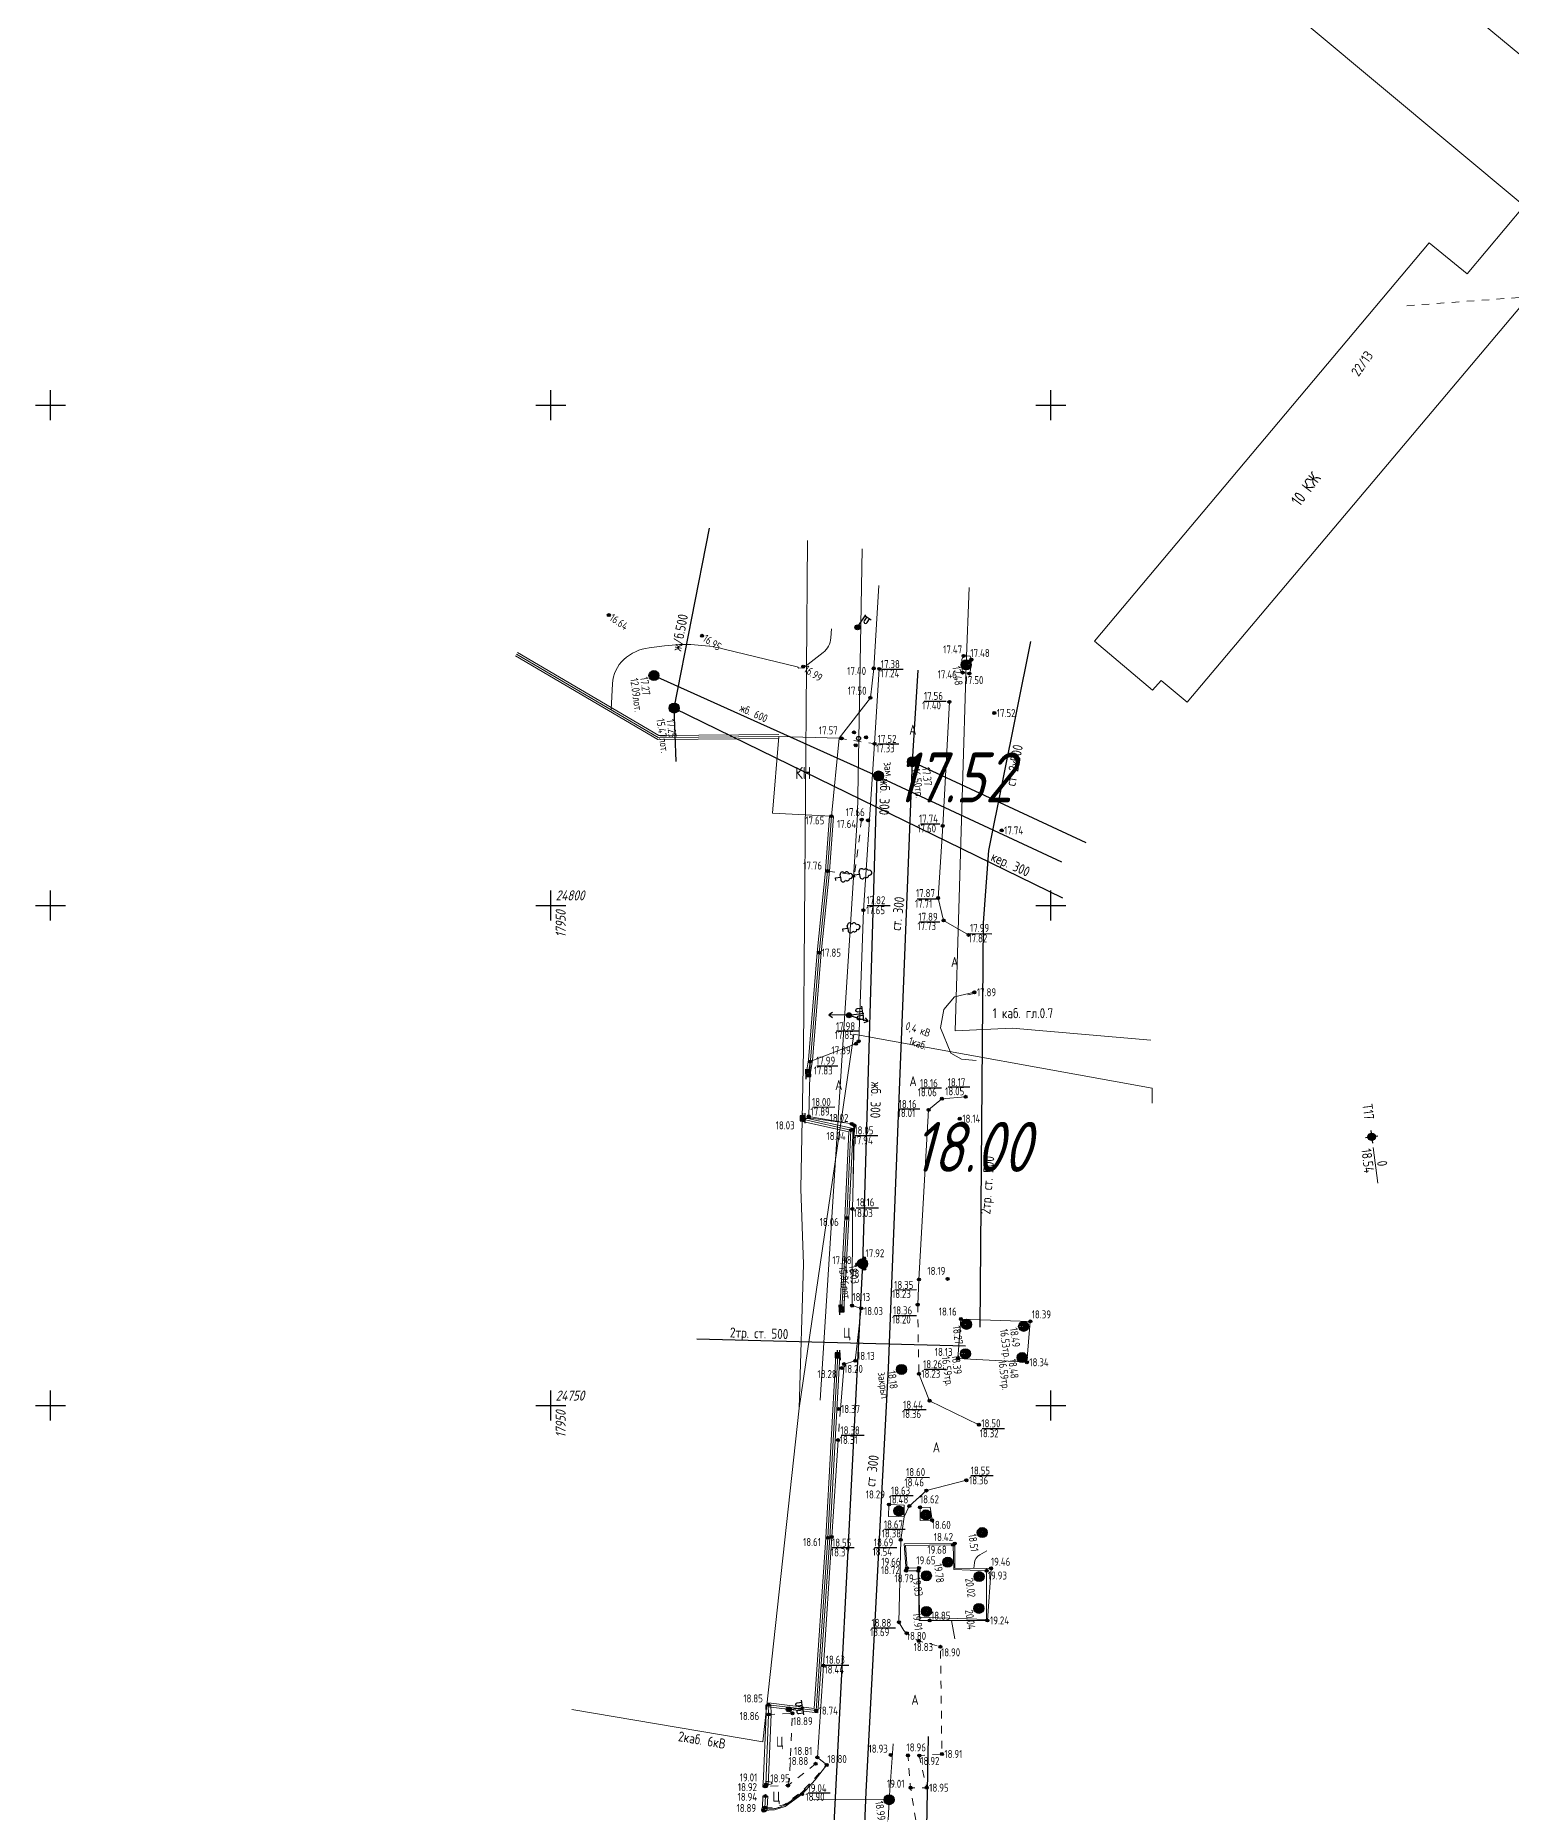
# Model space of a CAD drawing. Header units: metres. Extents: x -2 to 4153, y 0 to 2058.
# Drawn here: x 2490.5 to 2638.1, y 1715.6 to 1893.2 of the extents above; entities that cross this region are included whole.
import ezdxf
from ezdxf.enums import TextEntityAlignment as Align

# ---------------------------------------------------------------- set-up
doc = ezdxf.new("R2010")
doc.units = ezdxf.units.M
doc.linetypes.add('g5_01_5x1_5', pattern=[1.5, 0.75, -0.75])
for name, color, linetype, transparency in [('01_Геодезические пункты', 7, 'Continuous', 0.65), ('02_Сетка', 7, 'Continuous', 0.65), ('03_Здания и строения', 7, 'Continuous', 0.65), ('06_Инженерно-технические сооружения', 7, 'Continuous', 0.65), ('07_Объекты электропередачи', 7, 'Continuous', 0.65), ('10_Границы покрытий и угодий', 7, 'Continuous', 0.65), ('13_Растительность', 7, 'Continuous', 0.65), ('14_Ограждения', 7, 'Continuous', 0.65), ('19_Горизонтали', 7, 'Continuous', 0.65), ('30_Канализация', 7, 'Continuous', 0.65), ('31_Водопровод', 7, 'Continuous', 0.65), ('32_Теплосеть', 7, 'Continuous', 0.65), ('35_Телефон', 7, 'Continuous', 0.65), ('38_Кабели высокого напряжения', 7, 'Continuous', 0.65), ('44_Крышки колодцев', 7, 'Continuous', 0.65), ('45_Номера колодцев', 7, 'Continuous', 0.65), ('61_Отметки высоты поверхности', 7, 'Continuous', 0.65)]:
    doc.layers.add(name, color=color, linetype=linetype, transparency=transparency)
doc.layers.add('rastr', color=7, linetype='Continuous')
doc.layers.add('Сетка', color=7, linetype='Continuous')
doc.layers.add('Вспомогательный текст', color=7, linetype='Continuous', plot=False)
doc.styles.add('LIKE11', font='GOST_0.TTF')
doc.styles.add('LIKE14', font='GOST_0.TTF')
doc.styles.add('LIKE17', font='GOST_0.TTF')
doc.styles.add('LIKE32', font='GOST_0.TTF')
doc.styles.add('LIKE36', font='GOST_0.TTF')
doc.styles.add('Line_GUGK', font='GOST_0.TTF')
doc.styles.get("Standard").update_dxf_attribs({"font": '', "oblique": 15})
doc.styles.get('Standard').set_extended_font_data('GOST_type_A')
doc.linetypes.add('133_2', pattern='A,4,[27,GUGK_2005.shx,S=0.8,R=0,X=0,Y=0],4,-2', length=10)
doc.linetypes.add('g5_119_1', pattern='A,4,-1,[31,GUGK_2005.shx,S=0.1,R=0,X=0,Y=0],0.35,[31,GUGK_2005.shx,S=0.08,R=0,X=0,Y=0],3.3,[31,GUGK_2005.shx,S=0.08,R=180,X=0,Y=0],0.35,[31,GUGK_2005.shx,S=0.1,R=180,X=0,Y=0],-1', length=10)
doc.linetypes.add('g5_122_k', pattern='A,1,-1,1.5,-0.4,["К",Line_GUGK,S=1,R=0,X=0,Y=-0.5],-1.5,1.5,-1,4,-1,4,-1,3', length=20.9)
doc.linetypes.add('g5_122_kl', pattern='A,1,-1,1.5,-0.4,["Кл",Line_GUGK,S=1,R=0,X=0,Y=-0.5],-2.4,1.5,-1,4,-1,4,-1,3', length=21.8)
doc.linetypes.add('g5_122_t', pattern='A,1,-1,1.5,-0.4,["Т",Line_GUGK,S=1,R=0,X=0,Y=-0.5],-1.5,1.5,-1,4,-1,4,-1,3', length=20.9)
doc.linetypes.add('g5_122_v', pattern='A,1,-1,1.5,-0.4,["В",Line_GUGK,S=1,R=0,X=0,Y=-0.5],-1.5,1.5,-1,4,-1,4,-1,3', length=20.9)
doc.linetypes.add('g5_133_t', pattern='A,2,[27,GUGK_2005.shx,S=0.4,R=0,X=0,Y=0],2,-1,2,[27,GUGK_2005.shx,S=0.4,R=0,X=0,Y=0],2,-1,2,[27,GUGK_2005.shx,S=0.4,R=0,X=0,Y=0],2,-0.1,["V",Line_GUGK,S=1,R=0,X=0,Y=-0.5],-1', length=15.1)
doc.linetypes.add('g5_472', pattern='A,0,-4,[25,GUGK_2005.shx,S=0.4,R=0,X=0,Y=-0.2],0', length=4)
doc.linetypes.add('g5_474_1a', pattern='A,1,-0.25,[28,GUGK_2005.shx,S=1,R=0,X=0,Y=0],-0.25,1', length=2.5)
doc.linetypes.add('g5_475_1', pattern='A,1.25,[25,GUGK_2005.shx,S=0.4,R=0,X=0,Y=0],1.25', length=2.5)
doc.linetypes.add('g5_475_2', pattern='A,1.25,[25,GUGK_2005.shx,S=0.4,R=0,X=0,Y=0],1.25,-0.5', length=3)

# ---------------------------------------------------------------- blocks, each defined once
blk = doc.blocks.new('g5_115_1')
at = {"color": 0}
for points in [[(0, 0), (2, 0)], [(1.65, -0.25), (2, 0), (1.65, 0.25)]]:
    blk.add_lwpolyline(points, dxfattribs=at)
blk = doc.blocks.new('g5_117sv')
h = blk.add_hatch(color=255)
h.paths.add_polyline_path([(-0.04, 0.46, 0.390634), (-0.46, 0, 0.11106), (-0.42, -0.2), (-0.04, 0.02)])
h.paths.add_polyline_path([(0.04, 0.02), (0.42, -0.2, 0.11106), (0.46, 0, 0.390634), (0.04, 0.46)])
h.paths.add_polyline_path([(-0.38, -0.26, 0.524447), (0.38, -0.26), (0, -0.04)])
at = {"color": 0}
for points in [[(0, 0.5), (0, 0)], [(0, 0), (-0.43, -0.25)], [(0.43, -0.25), (0, 0)]]:
    blk.add_lwpolyline(points, dxfattribs=at)
blk.add_circle((0, 0), 0.5, dxfattribs=at)
blk = doc.blocks.new('g5_117t')
h = blk.add_hatch(color=255)
h.paths.add_polyline_path([(-0.04, -0.04), (-0.46, -0.04, 0.367426), (-0.04, -0.46)])
h.paths.add_polyline_path([(0.04, -0.46, 0.367426), (0.46, -0.04), (0.04, -0.04)])
h.paths.add_polyline_path([(0.46, 0.04, 0.921954), (-0.46, 0.04)])
at = {"color": 0}
for points in [[(-0.5, 0), (0.5, 0)], [(0, -0.5), (0, 0)]]:
    blk.add_lwpolyline(points, dxfattribs=at)
blk.add_circle((0, 0), 0.5, dxfattribs=at)
blk = doc.blocks.new('g5_117b')
h = blk.add_hatch(color=255)
edge = h.paths.add_edge_path(flags=16)
edge.add_arc((0, 0), 0.113, 0, 360)
edge = h.paths.add_edge_path()
edge.add_arc((0, 0), 0.463, 0, 360)
h = blk.add_hatch(color=0)
edge = h.paths.add_edge_path()
edge.add_arc((0, 0), 0.075, 0, 360)
at = {"color": 0}
for radius in [0.5, 0.075]:
    blk.add_circle((0, 0), radius, dxfattribs=at)
blk = doc.blocks.new('g5_395_1')
h = blk.add_hatch(color=0)
h.paths.add_polyline_path([(-0.15, 0.75, 1), (0.15, 0.75, 1)])
h.paths.add_polyline_path([(-0.5, -0.37, 1), (-0.8, -0.37, 1)])
h.paths.add_polyline_path([(0.8, -0.37, 1), (0.5, -0.37, 1)])
at = {"color": 0}
for centre, radius in [((0, 0), 0.2), ((0, 0.75), 0.15), ((-0.65, -0.37), 0.15), ((0.65, -0.37), 0.15)]:
    blk.add_circle(centre, radius, dxfattribs=at)
blk = doc.blocks.new('g5_117v')
h = blk.add_hatch(color=255)
h.paths.add_polyline_path([(-0.46, 0.04), (0.46, 0.04, 0.921954)])
h.paths.add_polyline_path([(0.46, -0.04), (-0.46, -0.04, 0.921954)])
at = {"color": 0}
blk.add_line((-0.5, 0), (0.5, 0), dxfattribs=at)
blk.add_circle((0, 0), 0.5, dxfattribs=at)
blk = doc.blocks.new('g5_388_1')
at = {"color": 0}
blk.add_lwpolyline([(0, 0.5), (0.26, 0.5, 0.798042), (0.36, 0.97, 0.636328), (0.23, 1.41, 0.533064), (0, 1.75, 0.533064), (-0.23, 1.41, 0.636328), (-0.36, 0.97, 0.798042), (-0.26, 0.5)], format="xyb", dxfattribs=at)
for points in [[(0, 0.5), (-0.26, 0.5)], [(0.25, 0), (0, 0), (0, 0.5)]]:
    blk.add_lwpolyline(points, dxfattribs=at)
blk = doc.blocks.new('g5_110_1e')
h = blk.add_hatch(color=255)
edge = h.paths.add_edge_path()
edge.add_arc((0, 0), 0.212, 0, 360)
at = {"color": 0}
for p, q in [((0, 1.38), (-0.75, 1.38)), ((0, 0.25), (0, 1.5)), ((0, 1.38), (0.75, 1.38))]:
    blk.add_line(p, q, dxfattribs=at)
for points in [[(-0.2, 1.38), (-0.2, 0.93, -1.040016), (-0.55, 0.93), (-0.55, 1.38)], [(0.2, 1.38), (0.2, 0.93, 1.040016), (0.55, 0.93), (0.55, 1.38)]]:
    blk.add_lwpolyline(points, format="xyb", dxfattribs=at)
blk.add_circle((0, 0), 0.25, dxfattribs=at)
blk = doc.blocks.new('g5_474a_2')
h = blk.add_hatch(color=255)
h.paths.add_polyline_path([(0.2125, 0.2125), (-0.2125, 0.2125), (-0.2125, -0.2125), (0.2125, -0.2125)])
edge = h.paths.add_edge_path(flags=16)
edge.add_arc((0, 0), 0.0975, 180, 540)
h = blk.add_hatch(color=0)
edge = h.paths.add_edge_path()
edge.add_arc((0, 0), 0.06, 0, 360)
at = {"color": 0}
blk.add_line((0, -0.25), (0, -0.5), dxfattribs=at)
blk.add_lwpolyline([(0.25, 0.25), (-0.25, 0.25), (-0.25, -0.25), (0.25, -0.25)], close=True, dxfattribs=at)
blk.add_lwpolyline([(0.25, -0.5), (0.25, 0.5)], dxfattribs=at)
blk.add_circle((0, 0), 0.06, dxfattribs=at)
blk = doc.blocks.new('g5_474a_1')
h = blk.add_hatch(color=255)
h.paths.add_polyline_path([(-0.2125, -0.2125), (0.2125, -0.2125), (0.2125, 0.2125), (-0.2125, 0.2125)])
edge = h.paths.add_edge_path(flags=16)
edge.add_arc((0, 0), 0.0975, 0, 360)
h = blk.add_hatch(color=0)
edge = h.paths.add_edge_path()
edge.add_arc((0, 0), 0.06, 0, 360)
at = {"color": 0}
blk.add_line((0, 0.25), (0, 0.5), dxfattribs=at)
blk.add_lwpolyline([(-0.25, -0.25), (0.25, -0.25), (0.25, 0.25), (-0.25, 0.25)], close=True, dxfattribs=at)
blk.add_lwpolyline([(0.25, -0.5), (0.25, 0.5)], dxfattribs=at)
blk.add_circle((0, 0), 0.06, dxfattribs=at)
blk = doc.blocks.new('g5_117')
h = blk.add_hatch(color=255)
h.paths.add_polyline_path([(-0.3, 0.35), (0.35, -0.3, 0.177899), (0.46, 0, 0.639215)])
h.paths.add_polyline_path([(-0.35, 0.3, 0.177899), (-0.46, 0, 0.639215), (0.3, -0.35)])
at = {"color": 0}
blk.add_lwpolyline([(0.35, -0.35), (-0.35, 0.35)], dxfattribs=at)
blk.add_circle((0, 0), 0.5, dxfattribs=at)
blk = doc.blocks.new('g5_012')
at = {"color": 92}
for points in [[(-1.5, 0), (1.5, 0)], [(0, -1.5), (0, 1.5)]]:
    blk.add_lwpolyline(points, dxfattribs=at)
blk = doc.blocks.new('g5_330')
blk.add_hatch(color=0).paths.add_polyline_path([(0.15, 0, 1), (-0.15, 0, 1)])
at = {"color": 0}
blk.add_circle((0, 0), 0.15, dxfattribs=at)
blk = doc.blocks.new('g5_117kl')
h = blk.add_hatch(color=255)
h.paths.add_polyline_path([(0.42, 0.2, 0.633652), (-0.42, 0.2)])
h.paths.add_polyline_path([(-0.45, 0.12, 0.067116), (-0.46, 0, 0.067116), (-0.45, -0.12), (0.45, -0.12, 0.067116), (0.46, 0, 0.067116), (0.45, 0.12)])
h.paths.add_polyline_path([(-0.42, -0.2, 0.633652), (0.42, -0.2)])
at = {"color": 0}
for p, q in [((-0.47, 0.16), (0.47, 0.16)), ((-0.47, -0.16), (0.47, -0.16))]:
    blk.add_line(p, q, dxfattribs=at)
blk.add_circle((0, 0), 0.5, dxfattribs=at)
blk = doc.blocks.new('g5_118')
h = blk.add_hatch(color=255)
edge = h.paths.add_edge_path()
edge.add_arc((0, 0), 0.463, 0, 360)
at = {"color": 0}
blk.add_circle((0, 0), 0.5, dxfattribs=at)
blk = doc.blocks.new('g5_110_1c')
h = blk.add_hatch(color=255)
edge = h.paths.add_edge_path()
edge.add_arc((0, 0), 0.212, 0, 360)
edge = h.paths.add_edge_path(flags=16)
edge.add_arc((0, 0), 0.0975, 0, 360)
h = blk.add_hatch(color=0)
edge = h.paths.add_edge_path()
edge.add_arc((0, 0), 0.06, 0, 360)
at = {"color": 0}
for p, q in [((0, 0.25), (0, 1.5)), ((0, 1.38), (0.75, 1.38))]:
    blk.add_line(p, q, dxfattribs=at)
blk.add_lwpolyline([(0.2, 1.38), (0.2, 0.93, 1.040016), (0.55, 0.93), (0.55, 1.38)], format="xyb", dxfattribs=at)
for radius in [0.25, 0.06]:
    blk.add_circle((0, 0), radius, dxfattribs=at)
blk = doc.blocks.new('g5_117kb')
h = blk.add_hatch(color=255)
h.paths.add_polyline_path([(0.04, 0.04), (0.46, 0.04, 0.367426), (0.04, 0.46)])
h.paths.add_polyline_path([(-0.04, 0.46, 0.367426), (-0.46, 0.04), (-0.04, 0.04)])
h.paths.add_polyline_path([(-0.04, -0.04), (-0.46, -0.04, 0.367426), (-0.04, -0.46)])
h.paths.add_polyline_path([(0.04, -0.46, 0.367426), (0.46, -0.04), (0.04, -0.04)])
at = {"color": 0}
for points in [[(-0.5, 0), (0.5, 0)], [(0, 0.5), (0, -0.5)]]:
    blk.add_lwpolyline(points, dxfattribs=at)
blk.add_circle((0, 0), 0.5, dxfattribs=at)
blk = doc.blocks.new('g5_005_1')
h = blk.add_hatch(color=255)
edge = h.paths.add_edge_path()
edge.add_arc((0, 0), 0.338, 0, 360)
edge = h.paths.add_edge_path(flags=16)
edge.add_arc((0, 0), 0.1, 0, 360)
at = {"color": 0}
for p, q in [((-0.625, 0), (-0.375, 0)), ((0, 0.625), (0, 0.375)), ((0.375, 0), (0.625, 0)), ((0, -0.375), (0, -0.625))]:
    blk.add_line(p, q, dxfattribs=at)
for radius in [0.375, 0.0625]:
    blk.add_circle((0, 0), radius, dxfattribs=at)

msp = doc.modelspace()

# ---------------------------------------------------------------- linework, layer by layer
at = {"layer": '01_Геодезические пункты', "color": 7, "lineweight": 20, "flags": 128}
msp.add_lwpolyline([(2624.714, 1778.489), (2624.244, 1782.049)], dxfattribs=at)
at = {"layer": '03_Здания и строения', "color": 7, "linetype": 'Continuous', "lineweight": 20, "flags": 128}
for points in [[(2681.342, 1847.259), (2641.204, 1880.248), (2646.408, 1886.888), (2649.078, 1884.792), (2676.674, 1917.585), (2676.807, 1917.744), (2667.774, 1925.358), (2667.705, 1925.182), (2638.913, 1891.338), (2617.846, 1908.782), (2610.619, 1900.194), (2639.342, 1876.199), (2633.665, 1869.411), (2629.849, 1872.501), (2596.409, 1832.667), (2602.194, 1827.789), (2603.048, 1828.763), (2605.666, 1826.568), (2639.465, 1866.668), (2674.067, 1838.45), (2681.342, 1847.259)], [(2570.862, 1822.982), (2570.096, 1815.183), (2564.19, 1815.484), (2564.851, 1823.147), (2570.862, 1822.982)]]:
    msp.add_lwpolyline(points, dxfattribs=at)
at = {"layer": '06_Инженерно-технические сооружения', "color": 7, "linetype": 'Continuous', "lineweight": 20, "flags": 128}
for points in [[(2583.302, 1831.212), (2583.139, 1830.849), (2583.149, 1829.872), (2583.212, 1829.539), (2583.894, 1829.446), (2583.989, 1829.782), (2584.092, 1830.833), (2583.952, 1831.184), (2583.302, 1831.212)], [(2572.67, 1770.391), (2573.363, 1770.984), (2573.373, 1769.945), (2572.67, 1770.391)], [(2589.63, 1760.595), (2582.74, 1760.965), (2583.033, 1764.918), (2589.978, 1764.676), (2589.63, 1760.595)], [(2575.789, 1745.174), (2575.836, 1746.37), (2577.364, 1746.316), (2577.383, 1745.148), (2575.789, 1745.174)], [(2578.951, 1746.089), (2578.966, 1744.768), (2580.157, 1744.803), (2579.978, 1746.124), (2578.951, 1746.089)], [(2577.553, 1739.759), (2577.374, 1742.456), (2582.429, 1742.469), (2582.435, 1740.012), (2586.052, 1739.991), (2585.696, 1734.788), (2578.861, 1734.775), (2578.771, 1739.75), (2577.553, 1739.759)], [(2578.909, 1735.122), (2578.845, 1740.035), (2577.651, 1740.01), (2577.493, 1742.269), (2582.256, 1742.349), (2582.34, 1739.87), (2585.612, 1739.756), (2585.588, 1734.878), (2578.909, 1735.122)]]:
    msp.add_lwpolyline(points, dxfattribs=at)
at = {"layer": '10_Границы покрытий и угодий', "color": 7, "linetype": 'Continuous', "lineweight": 20, "flags": 128}
for points in [[(2574.878, 1829.91), (2574.402, 1822.419), (2573.3, 1805.787), (2572.818, 1792.692), (2572.544, 1792.428), (2567.955, 1790.66), (2567.828, 1785.18), (2572.125, 1784.428), (2572.389, 1784.269), (2572.188, 1775.932), (2572.16, 1766.256), (2573.082, 1765.971), (2572.474, 1760.741), (2571.36, 1760.416), (2571.002, 1755.924)], [(2581.882, 1826.61), (2581.232, 1814.215), (2580.756, 1807.002), (2581.309, 1804.758), (2583.803, 1803.32)], [(2584.387, 1797.58), (2582.403, 1797.138), (2581.317, 1795.845), (2580.996, 1794.02), (2582.042, 1791.483), (2583.089, 1790.879), (2584.565, 1790.749)], [(2583.507, 1787.131), (2581.134, 1786.946), (2579.808, 1785.826), (2578.839, 1768.88), (2578.718, 1766.357)], [(2578.833, 1759.445), (2579.9, 1756.757), (2584.832, 1754.355)], [(2570.753, 1752.809), (2570.119, 1743.13), (2569.29, 1730.275), (2568.686, 1721.09), (2569.626, 1720.343), (2568.473, 1718.865), (2567.157, 1717.427), (2565.483, 1716.201), (2564.413, 1715.865), (2563.304, 1715.774)], [(2583.593, 1748.796), (2579.597, 1747.772), (2577.881, 1746.213), (2577.383, 1745.148), (2577.027, 1742.855), (2576.838, 1734.606), (2577.325, 1733.777)]]:
    msp.add_lwpolyline(points, dxfattribs=at)
at = {"layer": '10_Границы покрытий и угодий', "color": 7, "linetype": 'g5_01_5x1_5', "lineweight": 20, "flags": 128}
for points in [[(2570.862, 1822.982), (2574.258, 1822.439)], [(2569.708, 1809.704), (2572.4, 1809.328), (2573.118, 1814.843), (2573.756, 1814.777)], [(2578.718, 1766.357), (2578.833, 1759.445)], [(2571.002, 1755.924), (2570.753, 1752.809)], [(2577.325, 1733.777), (2577.609, 1733.509), (2578.823, 1732.736), (2580.996, 1732.16), (2581.141, 1721.437), (2578.872, 1721.282), (2577.742, 1721.3), (2578.01, 1718.069), (2578.864, 1712.641), (2577.276, 1711.503)], [(2565.75, 1718.285), (2565.903, 1718.861), (2566.197, 1725.505), (2563.813, 1725.388)], [(2578.872, 1721.282), (2579.619, 1718.068), (2578.01, 1718.069)], [(2568.509, 1720.455), (2565.75, 1718.285), (2563.426, 1718.199)], [(2563.437, 1716.07), (2564.454, 1716.09), (2565.396, 1716.396), (2567.061, 1717.606), (2568.477, 1719.053), (2569.626, 1720.343)]]:
    msp.add_lwpolyline(points, dxfattribs=at)
at = {"layer": '14_Ограждения', "color": 7, "linetype": 'g5_475_2', "lineweight": 20, "flags": 128}
msp.add_lwpolyline([(2574.331, 1829.959), (2574.832, 1838.23)], dxfattribs=at)
at = {"layer": '14_Ограждения', "color": 7, "linetype": 'g5_472', "lineweight": 20, "flags": 128}
for points in [[(2564.851, 1823.147), (2552.778, 1823.064), (2538.624, 1831.38)], [(2567.768, 1789.41), (2567.988, 1790.796), (2568.877, 1801.54), (2569.708, 1809.704), (2570.096, 1815.183)], [(2571.122, 1765.864), (2571.638, 1775.016), (2572.045, 1783.794), (2567.32, 1784.856), (2567.225, 1784.987)], [(2563.778, 1726.361), (2568.564, 1725.776), (2569.741, 1743.05), (2570.722, 1761.292)]]:
    msp.add_lwpolyline(points, dxfattribs=at)
at = {"layer": '14_Ограждения', "color": 7, "linetype": 'Continuous', "lineweight": 20, "flags": 128}
for points in [[(2564.849, 1823.347), (2552.831, 1823.265), (2538.725, 1831.552)], [(2564.852, 1822.947), (2552.724, 1822.864), (2538.522, 1831.207)], [(2567.571, 1789.441), (2567.789, 1790.82), (2568.678, 1801.558), (2569.509, 1809.721), (2569.897, 1815.197)], [(2567.966, 1789.379), (2568.187, 1790.772), (2569.076, 1801.521), (2569.907, 1809.687), (2570.296, 1815.169)], [(2570.922, 1765.875), (2571.438, 1775.026), (2571.838, 1783.636), (2567.203, 1784.677), (2567.063, 1784.869)], [(2571.322, 1765.853), (2571.838, 1775.006), (2572.253, 1783.952), (2567.438, 1785.034), (2567.387, 1785.104)], [(2563.754, 1726.162), (2568.749, 1725.552), (2569.941, 1743.038), (2570.922, 1761.281)], [(2563.802, 1726.559), (2568.379, 1726), (2569.541, 1743.062), (2570.522, 1761.303)], [(2563.212, 1718.329), (2563.283, 1718.445), (2563.563, 1725.388), (2563.528, 1726.352)], [(2563.64, 1718.069), (2563.777, 1718.295), (2564.063, 1725.387), (2564.028, 1726.37)], [(2563.088, 1715.9), (2563.185, 1716.065), (2563.188, 1716.091), (2563.253, 1717.246)], [(2563.52, 1715.648), (2563.669, 1715.903), (2563.686, 1716.048), (2563.753, 1717.218)]]:
    msp.add_lwpolyline(points, dxfattribs=at)
at = {"layer": '14_Ограждения', "color": 7, "linetype": 'g5_475_1', "lineweight": 20, "flags": 128}
msp.add_lwpolyline([(2570.862, 1822.982), (2573.987, 1827.016), (2574.331, 1829.959)], dxfattribs=at)
at = {"layer": '14_Ограждения', "color": 7, "linetype": 'g5_474_1a', "lineweight": 20, "flags": 128}
for points in [[(2563.426, 1718.199), (2563.53, 1718.37), (2563.813, 1725.388), (2563.778, 1726.361)], [(2563.304, 1715.774), (2563.427, 1715.984), (2563.437, 1716.07), (2563.503, 1717.232)]]:
    msp.add_lwpolyline(points, dxfattribs=at)
at = {"layer": '19_Горизонтали', "color": 32, "linetype": 'Continuous', "lineweight": 20, "flags": 128}
for points, elevation in [([(2570.102, 1833.924), (2570.041, 1833.011, -0.2139844), (2569.258, 1831.537), (2567.473, 1830.149, 0.0744337), (2567.425, 1830.099), (2567.425, 1830.099, -0.0578999), (2567.379, 1830.047), (2567.37, 1830.039, -0.2000941), (2567.287, 1830.011), (2567.283, 1830.011, 0.0385973), (2567.18, 1830.01), (2566.842, 1829.979, -0.3595127), (2566.758, 1830.037), (2566.758, 1830.037, 0.2693215), (2566.675, 1830.116), (2559.358, 1831.884, 0.0911318), (2553.42, 1832.213), (2551.858, 1832.015, 0.1546523), (2549.35, 1830.855), (2549.35, 1830.855, 0.1964855), (2548.201, 1828.43), (2548.06, 1825.836)], 17), ([(2571.443, 1784.547), (2568.083, 1784.987, 0.0992095), (2567.56, 1784.952), (2567.302, 1784.881)], 18), ([(2572.191, 1784.388), (2572.258, 1784.312, -0.1860496), (2572.324, 1784.134), (2572.257, 1778.772)], 18), ([(2573.301, 1770.161), (2573.277, 1770.385, 0.519658), (2573.051, 1770.509), (2573.049, 1770.509, 0.609621), (2573.044, 1770.301), (2573.301, 1770.161)], 18), ([(2585.624, 1741.733), (2584.922, 1741.355, 0.2511983), (2584.387, 1740.548), (2584.336, 1740.001)], 19), ([(2563.412, 1715.958), (2563.492, 1715.962, -0.0136716), (2563.652, 1715.966), (2564.227, 1715.966, 0.0739764), (2564.597, 1716.02), (2564.597, 1716.02, 0.0067416), (2564.958, 1716.135), (2565.108, 1716.185, 0.0801659), (2565.715, 1716.502), (2565.731, 1716.514, -0.0019067), (2566.321, 1716.951), (2566.857, 1717.344, 0.0497887), (2567.284, 1717.729), (2567.466, 1717.929, 0.3660023), (2567.467, 1717.958), (2567.456, 1717.973)], 19)]:
    msp.add_lwpolyline(points, format="xyb", dxfattribs=dict(at, elevation=elevation))
for points, elevation in [([(2584.379, 1797.463), (2583.718, 1797.327)], 18), ([(2582.095, 1734.781), (2582.438, 1732.966)], 19), ([(2575.821, 1716.133), (2575.813, 1716.637)], 19)]:
    msp.add_lwpolyline(points, dxfattribs=dict(at, elevation=elevation))
at = {"layer": '19_Горизонтали', "color": 32, "linetype": 'Continuous', "lineweight": 20, "elevation": 19, "flags": 128}
msp.add_lwpolyline([(2563.53, 1718.496, 0.4362663), (2563.662, 1718.358), (2563.662, 1718.358, 0.0740236), (2563.937, 1718.402), (2564.104, 1718.455, 0.778847), (2564.094, 1718.609), (2563.72, 1718.68, 0.4511669), (2563.533, 1718.535)], format="xyb", close=True, dxfattribs=at)
at = {"layer": '30_Канализация', "color": 32, "linetype": 'g5_122_k', "lineweight": 30, "flags": 128}
for points in [[(2554.572, 1820.664), (2554.377, 1825.994), (2557.896, 1843.99)], [(2554.377, 1825.994), (2593.182, 1807.018)]]:
    msp.add_lwpolyline(points, dxfattribs=at)
at = {"layer": '30_Канализация', "color": 32, "linetype": 'g5_122_kl', "lineweight": 30, "flags": 128}
for points in [[(2552.354, 1829.243), (2574.649, 1819.212)], [(2574.649, 1819.212), (2573.205, 1770.447)], [(2574.649, 1819.212), (2593.101, 1810.608)], [(2573.205, 1770.447), (2565.789, 1625.953), (2660.178, 1571.132), (2816.617, 1488.592), (2949.954, 1381.6), (3024.481, 1321.008), (3045.266, 1304.235), (3096.516, 1320.248), (3183.384, 1424.575), (3235.906, 1417.46), (3257.899, 1413.341), (3277.77, 1408.372)]]:
    msp.add_lwpolyline(points, dxfattribs=at)
at = {"layer": '31_Водопровод', "color": 4, "linetype": 'g5_122_v', "lineweight": 30, "flags": 128}
for points in [[(2568.541, 1604.576), (2570.237, 1623.959), (2570.05, 1625.991), (2570.328, 1656.294), (2571.855, 1676.807), (2573.568, 1717.656), (2575.803, 1760.016), (2578.19, 1820.629), (2578.782, 1829.777)], [(2578.19, 1820.629), (2595.542, 1812.538)]]:
    msp.add_lwpolyline(points, dxfattribs=at)
at = {"layer": '32_Теплосеть', "color": 5, "linetype": 'g5_122_t', "lineweight": 30, "flags": 128}
for points in [[(2590.001, 1832.654), (2585.782, 1811.757), (2585.269, 1804.537), (2584.922, 1764.103)], [(2583.494, 1762.191), (2556.628, 1762.906)], [(2579.382, 1699.511), (2579.795, 1723.177)]]:
    msp.add_lwpolyline(points, dxfattribs=at)
at = {"layer": '35_Телефон', "color": 6, "linetype": '133_2', "lineweight": 20, "flags": 128}
msp.add_lwpolyline([(2602.019, 1792.787), (2588.178, 1793.998), (2582.478, 1793.713), (2583.575, 1830.314), (2583.88, 1838.031)], dxfattribs=at)
at = {"layer": '35_Телефон', "color": 6, "linetype": 'g5_133_t', "lineweight": 20, "flags": 128}
for points in [[(2575.859, 1716.869), (2576.259, 1722.451)], [(2588.858, 1684.484), (2575.169, 1690.855), (2575.299, 1705.296), (2575.859, 1716.869), (2568.201, 1716.884)]]:
    msp.add_lwpolyline(points, dxfattribs=at)
at = {"layer": '38_Кабели высокого напряжения', "color": 1, "linetype": 'g5_119_1', "lineweight": 20, "flags": 128}
for points in [[(2567.709, 1842.739), (2567.298, 1791.813), (2567.03, 1777.928), (2567.298, 1770.396), (2566.877, 1755.992)], [(2573.172, 1841.901), (2572.696, 1815.309), (2568.976, 1756.811)], [(2602.165, 1786.486), (2602.167, 1787.992), (2572.321, 1793.392), (2566.877, 1755.992)], [(2544.138, 1725.888), (2563.249, 1722.64), (2566.877, 1755.992)]]:
    msp.add_lwpolyline(points, dxfattribs=at)
at = {"layer": '61_Отметки высоты поверхности', "flags": 128}
for points in [[(2575.128, 1829.886), (2577.27, 1829.879)], [(2579.381, 1826.688), (2581.565, 1826.694)], [(2574.733, 1822.414), (2576.837, 1822.406)], [(2578.983, 1814.419), (2580.929, 1814.412)], [(2578.651, 1806.932), (2580.519, 1806.938)], [(2573.655, 1806.266), (2575.971, 1806.266)], [(2578.884, 1804.62), (2580.932, 1804.631)], [(2584.007, 1803.444), (2586.128, 1803.434)], [(2570.601, 1793.726), (2572.848, 1793.726)], [(2568.628, 1790.242), (2570.729, 1790.242)], [(2578.986, 1788.016), (2581.112, 1788.032)], [(2581.752, 1788.116), (2583.933, 1788.119)], [(2568.223, 1786.113), (2570.45, 1786.129)], [(2576.919, 1785.945), (2578.949, 1785.945)], [(2572.483, 1783.273), (2574.727, 1783.262)], [(2572.579, 1776.031), (2574.793, 1776.031)], [(2576.441, 1767.848), (2578.589, 1767.86)], [(2576.33, 1765.282), (2578.585, 1765.271)], [(2579.354, 1759.902), (2581.57, 1759.902)], [(2577.362, 1755.869), (2579.553, 1755.875)], [(2571.06, 1753.296), (2573.384, 1753.296)], [(2585.178, 1753.986), (2587.404, 1753.973)], [(2577.635, 1749.096), (2579.901, 1749.087)], [(2584.036, 1749.264), (2586.258, 1749.272)], [(2576.093, 1747.28), (2578.277, 1747.271)], [(2575.404, 1743.909), (2577.467, 1743.913)], [(2570.163, 1742.067), (2572.363, 1742.067)], [(2574.397, 1742.09), (2576.623, 1742.09)], [(2574.15, 1734.059), (2576.485, 1734.044)], [(2569.551, 1730.315), (2571.827, 1730.304)], [(2567.765, 1717.567), (2569.963, 1717.553)]]:
    msp.add_lwpolyline(points, dxfattribs=at)
at = {"layer": 'rastr', "color": 5, "linetype": 'g5_01_5x1_5', "lineweight": 20, "flags": 128}
msp.add_lwpolyline([(2627.623, 1866.212), (2792.724, 1878.331)], dxfattribs=at)

# ---------------------------------------------------------------- block references
at = {"layer": '01_Геодезические пункты', "color": 7, "linetype": 'Continuous', "lineweight": 20, "rotation": 277.5220980340931}
msp.add_blockref('g5_005_1', (2624.102, 1783.129, 18.539), dxfattribs=at)
at = {"layer": '02_Сетка', "color": 92, "linetype": 'Continuous', "lineweight": 15, "ltscale": 0.5}
for p in [(2492.029, 1856.265), (2542.029, 1856.265), (2592.029, 1856.265), (2492.029, 1806.265), (2542.029, 1806.265), (2592.029, 1806.265), (2492.029, 1756.265), (2542.029, 1756.265), (2592.029, 1756.265)]:
    msp.add_blockref('g5_012', p, dxfattribs=at)
at = {"layer": '07_Объекты электропередачи', "color": 7, "linetype": 'Continuous', "lineweight": 20}
for name, p, rotation in [('g5_110_1c', (2572.688, 1834.065, 17.01), 326.3099380122847), ('g5_110_1e', (2571.851, 1795.281, 17.914), 277.5631784342272), ('g5_115_1', (2571.851, 1795.281, 17.914), 178.7974545829272), ('g5_115_1', (2571.851, 1795.281, 17.914), 343.1608889589199), ('g5_110_1e', (2565.835, 1725.9, 18.903), 277.5631784342272)]:
    msp.add_blockref(name, p, dxfattribs=dict(at, rotation=rotation))
at = {"layer": '13_Растительность', "color": 92, "linetype": 'Continuous', "lineweight": 20, "rotation": 277.5631784342272}
for name, p in [('g5_395_1', (2572.809, 1822.964, 17.573)), ('g5_388_1', (2572.4, 1809.328, 17.698)), ('g5_388_1', (2570.491, 1809.015, 17.599)), ('g5_388_1', (2571.223, 1803.916, 17.659))]:
    msp.add_blockref(name, p, dxfattribs=at)
at = {"layer": '14_Ограждения', "color": 7, "linetype": 'Continuous', "lineweight": 20}
for name, p, rotation in [('g5_474a_2', (2567.768, 1789.41, 17.882), 180.5641203504203), ('g5_474a_1', (2567.225, 1784.987, 17.889), 0.5641563225990432), ('g5_474a_2', (2571.122, 1765.864, 18.198), 182.5631254751862), ('g5_474a_1', (2570.722, 1761.292, 18.245), 2.563161447365001)]:
    msp.add_blockref(name, p, dxfattribs=dict(at, rotation=rotation))
at = {"layer": '44_Крышки колодцев', "color": 7, "linetype": 'Continuous', "lineweight": 20}
for name, p, rotation in [('g5_117kl', (2552.354, 1829.243, 17.27), 326.3099380122847), ('g5_117sv', (2583.575, 1830.314, 17.483), 277.5631784342272), ('g5_117kb', (2554.377, 1825.994, 17.25), 326.3099380122847), ('g5_117v', (2578.19, 1820.629, 17.373), 277.5631784342272), ('g5_118', (2574.812, 1819.206), 326.3099380122847), ('g5_117kl', (2573.205, 1770.447, 18.033), 326.3099380122847), ('g5_117t', (2583.595, 1764.388, 18.27), 277.5631784342272), ('g5_117t', (2589.309, 1764.186, 18.494), 277.5631784342272), ('g5_117', (2577.098, 1759.88, 18.183), 277.5631784342272), ('g5_117t', (2583.494, 1761.452, 18.385), 277.5631784342272), ('g5_117t', (2589.157, 1761.065, 18.48), 277.5631784342272), ('g5_117b', (2576.842, 1745.731, 18.373), 277.5631784342272), ('g5_117b', (2579.538, 1745.341, 18.652), 277.5631784342272), ('g5_117b', (2585.172, 1743.574, 18.512), 277.5631784342272), ('g5_117b', (2581.721, 1740.605, 19.776), 277.5631784342272), ('g5_117b', (2579.588, 1739.256, 19.834), 277.5631784342272), ('g5_117b', (2584.855, 1739.166, 20.024), 277.5631784342272), ('g5_117b', (2579.592, 1735.686, 19.914), 277.5631784342272), ('g5_117b', (2584.836, 1735.997, 20.04), 277.5631784342272), ('g5_117sv', (2575.859, 1716.869, 18.989), 277.5631784342272)]:
    msp.add_blockref(name, p, dxfattribs=dict(at, rotation=rotation))
at = {"layer": '61_Отметки высоты поверхности', "color": 7, "linetype": 'Continuous', "lineweight": 20, "rotation": 326.3099380122847}
for p in [(2547.842, 1835.284, 16.64), (2557.172, 1833.215, 16.95), (2567.272, 1830.132, 16.99)]:
    msp.add_blockref('g5_330', p, dxfattribs=at)
at = {"layer": '61_Отметки высоты поверхности', "color": 7, "linetype": 'Continuous', "lineweight": 20}
for p in [(2583.302, 1831.212, 17.468), (2574.331, 1829.959, 17.398), (2574.878, 1829.91, 17.235), (2583.212, 1829.539, 17.463), (2583.894, 1829.446, 17.495), (2584.092, 1830.833, 17.476), (2573.987, 1827.016, 17.496), (2581.882, 1826.61, 17.404), (2586.377, 1825.498, 17.52), (2571.118, 1822.954, 17.566), (2574.402, 1822.419, 17.331), (2570.096, 1815.183, 17.65), (2573.118, 1814.843, 17.644), (2573.756, 1814.777, 17.663), (2581.232, 1814.215, 17.605), (2587.115, 1813.761, 17.744), (2569.708, 1809.704, 17.758), (2580.756, 1807.002, 17.71), (2573.3, 1805.787, 17.652), (2581.309, 1804.758, 17.728), (2583.803, 1803.32, 17.815), (2568.877, 1801.54, 17.847), (2584.387, 1797.58, 17.89), (2572.544, 1792.428, 17.894), (2572.818, 1792.692, 17.847), (2567.955, 1790.66, 17.83), (2581.134, 1786.946, 18.06), (2583.507, 1787.131, 18.048), (2567.828, 1785.18, 17.894), (2579.808, 1785.826, 18.007), (2567.32, 1784.856, 18.027), (2572.045, 1783.794, 18.044), (2572.125, 1784.428, 18.02), (2572.389, 1784.269, 17.94), (2582.931, 1784.944, 18.145), (2571.638, 1775.016, 18.064), (2572.188, 1775.932, 18.031), (2573.363, 1770.984, 17.923), (2572.67, 1770.391, 17.984), (2573.373, 1769.945, 17.975), (2578.839, 1768.88, 18.229), (2581.707, 1768.931, 18.194), (2572.16, 1766.256, 18.13), (2573.082, 1765.971, 18.028), (2578.718, 1766.357, 18.204), (2583.033, 1764.918, 18.158), (2589.978, 1764.676, 18.39), (2571.36, 1760.416, 18.205), (2572.474, 1760.741, 18.134), (2582.74, 1760.965, 18.131), (2589.63, 1760.595, 18.343), (2571.121, 1760.009, 18.283), (2578.833, 1759.445, 18.225), (2579.9, 1756.757, 18.358), (2570.803, 1755.929, 18.368), (2584.832, 1754.355, 18.321), (2570.753, 1752.809, 18.308), (2579.597, 1747.772, 18.456), (2583.593, 1748.796, 18.359), (2575.836, 1746.37, 18.292), (2577.881, 1746.213, 18.475), (2578.951, 1746.089, 18.625), (2580.157, 1744.803, 18.603), (2569.741, 1743.05, 18.615), (2570.119, 1743.13, 18.366), (2577.027, 1742.855, 18.543), (2582.429, 1742.469, 18.425), (2582.256, 1742.349, 19.684), (2577.553, 1739.759, 18.719), (2577.651, 1740.01, 19.658), (2578.771, 1739.75, 18.791), (2578.845, 1740.035, 19.651), (2585.612, 1739.756, 19.933), (2586.052, 1739.991, 19.462), (2576.838, 1734.606, 18.692), (2577.609, 1733.509, 18.798), (2579.932, 1734.788, 18.851), (2585.696, 1734.788, 19.235), (2578.823, 1732.736, 18.83), (2580.996, 1732.16, 18.896), (2569.29, 1730.275, 18.443), (2563.778, 1726.361, 18.854), (2563.813, 1725.388, 18.864), (2566.197, 1725.505, 18.894), (2568.564, 1725.776, 18.736), (2568.686, 1721.09, 18.807), (2576.032, 1721.349, 18.935), (2577.742, 1721.3, 18.96), (2578.872, 1721.282, 18.915), (2581.141, 1721.437, 18.91), (2568.509, 1720.455, 18.883), (2569.626, 1720.343, 18.8), (2563.426, 1718.199, 18.921), (2563.53, 1718.37, 19.007), (2565.75, 1718.285, 18.95), (2578.01, 1718.069, 19.007), (2579.619, 1718.068, 18.951), (2563.304, 1715.774, 18.887), (2563.437, 1716.07, 18.929), (2563.503, 1717.232, 18.936), (2567.157, 1717.427, 18.903)]:
    msp.add_blockref('g5_330', p, dxfattribs=at)

# ---------------------------------------------------------------- texts
at = {"layer": '01_Геодезические пункты', "color": 7, "linetype": 'Continuous', "lineweight": 20, "ltscale": 0.5, "style": 'LIKE36'}
for s, p in [('T17', (2623.168, 1786.384)), ('18.54', (2623.056, 1781.878)), ('0', (2624.627, 1780.679))]:
    msp.add_text(s, height=1, rotation=277.52209, dxfattribs=at).set_placement(p)
at = {"layer": '03_Здания и строения', "color": 7, "linetype": 'Continuous', "lineweight": 15}
for s, height, rotation, style, p in [('22/13', 1, 54.92379, 'LIKE36', (2622.794, 1859.063)), ('10 КЖ', 1.2, 52.99652, 'LIKE14', (2616.91, 1846.078))]:
    msp.add_text(s, height=height, rotation=rotation, dxfattribs=dict(at, style=style)).set_placement(p)
at = {"layer": '03_Здания и строения', "color": 7, "linetype": 'Continuous', "lineweight": 15, "style": 'LIKE14'}
msp.add_text('КН', height=1.2, dxfattribs=at).set_placement((2566.478, 1818.905))
at = {"layer": '07_Объекты электропередачи', "color": 1, "linetype": 'Continuous', "lineweight": 20, "style": 'LIKE32'}
for s, p in [('0,4 кВ ', (2577.416, 1793.892)), ('1каб.', (2577.743, 1792.394))]:
    msp.add_text(s, height=0.8, rotation=341.53989, dxfattribs=at).set_placement(p)
at = {"layer": '10_Границы покрытий и угодий', "color": 7, "linetype": 'Continuous', "lineweight": 15, "style": 'LIKE11'}
for s, p in [('А', (2577.869, 1823.326)), ('А', (2582.047, 1800.115)), ('А', (2570.465, 1787.81)), ('А', (2577.896, 1788.194)), ('Ц', (2571.254, 1763.047)), ('А', (2580.228, 1751.596)), ('А', (2578.087, 1726.357)), ('Ц', (2564.551, 1722.185)), ('Ц', (2564.204, 1716.686))]:
    msp.add_text(s, height=1, dxfattribs=at).set_placement(p)
at = {"layer": '30_Канализация', "color": 12, "linetype": 'Continuous', "lineweight": 20, "style": 'LIKE32'}
for s, rotation, p in [('ж/б.500', 79.18924, (2555.081, 1831.635)), ('кер. 300', 335.77614, (2585.946, 1810.77))]:
    msp.add_text(s, height=1, rotation=rotation, dxfattribs=at).set_placement(p)
at = {"layer": '30_Канализация', "color": 42, "linetype": 'Continuous', "lineweight": 20}
for s, height, rotation, style, p in [('жб. 600', 0.8, 335.77614, 'LIKE11', (2560.839, 1825.718)), ('жб. 300', 1, 268.30346, 'LIKE32', (2574.974, 1818.926, 0.96)), ('жб. 300', 1, 268.30346, 'LIKE32', (2574.077, 1788.627, 12.164))]:
    msp.add_text(s, height=height, rotation=rotation, dxfattribs=dict(at, style=style)).set_placement(p)
at = {"layer": '31_Водопровод', "color": 94, "linetype": 'Continuous', "lineweight": 15, "style": 'LIKE32'}
for s, p in [('ст. 300', (2577.006, 1803.707)), ('ст 300', (2574.457, 1748.121))]:
    msp.add_text(s, height=1, rotation=82.90628, dxfattribs=at).set_placement(p)
at = {"layer": '32_Теплосеть', "color": 5, "linetype": 'Continuous', "lineweight": 15, "style": 'LIKE32'}
for s, rotation, p in [('ст 2х500', 79.21006, (2588.472, 1818.134)), ('2тр. ст. 500', 86.00794, (2585.979, 1775.36)), ('2тр. ст. 500', 358.25369, (2559.939, 1763.081))]:
    msp.add_text(s, height=1, rotation=rotation, dxfattribs=at).set_placement(p)
at = {"layer": '35_Телефон', "color": 6, "linetype": 'Continuous', "lineweight": 15, "style": 'LIKE32'}
msp.add_text('1 каб. гл.0.7', height=1, dxfattribs=at).set_placement((2586.217, 1794.991))
at = {"layer": '38_Кабели высокого напряжения', "color": 1, "linetype": 'Continuous', "lineweight": 20, "style": 'LIKE32'}
msp.add_text('2каб. 6кВ', height=1, rotation=350.35592, dxfattribs=at).set_placement((2554.73, 1722.736))
at = {"layer": '45_Номера колодцев', "color": 7, "linetype": 'Continuous', "lineweight": 15, "ltscale": 0.5, "style": 'LIKE17'}
for s, p in [('17.48', (2582.187, 1830.13)), ('12.09лот.', (2549.975, 1828.927)), ('17.27', (2550.966, 1829.059)), ('15.47лот.', (2552.6, 1824.888)), ('17.25', (2553.601, 1824.829)), ('зам.', (2575.312, 1820.544)), ('16.50тр.', (2578.144, 1819.904)), ('17.37', (2579.136, 1820.035)), ('15.96лот.', (2570.826, 1770.131)), ('18.03', (2571.817, 1770.263)), ('18.27', (2582.207, 1764.204)), ('16.53тр.', (2586.93, 1763.87)), ('18.49', (2587.921, 1764.002)), ('16.59тр.', (2581.115, 1761.136)), ('18.39', (2582.106, 1761.268)), ('16.59тр.', (2586.778, 1760.749)), ('18.48', (2587.769, 1760.881)), ('закрыт', (2574.719, 1759.564)), ('18.18', (2575.71, 1759.696)), ('18.51', (2583.784, 1743.39)), ('19.83', (2578.2, 1739.072)), ('19.78', (2580.333, 1740.421)), ('20.02', (2583.467, 1738.982)), ('19.91', (2578.204, 1735.502)), ('20.04', (2583.448, 1735.813)), ('18.99', (2574.471, 1716.685))]:
    msp.add_text(s, height=0.8, rotation=277.56318, dxfattribs=at).set_placement(p)
at = {"layer": '61_Отметки высоты поверхности', "color": 7, "linetype": 'Continuous', "lineweight": 15, "ltscale": 0.5, "style": 'LIKE17'}
for s, p in [('16.64', (2547.828, 1834.812)), ('16.95', (2557.158, 1832.743)), ('16.99', (2567.258, 1829.661))]:
    msp.add_text(s, height=0.8, rotation=326.30994, dxfattribs=at).set_placement(p)
for s, p in [('17.47', (2581.265, 1831.451)), ('17.48', (2583.985, 1831.102)), ('17.40', (2571.671, 1829.302)), ('17.24', (2574.999, 1829.063)), ('17.38', (2575.032, 1829.989)), ('17.46', (2580.715, 1828.966)), ('17.50', (2571.729, 1827.327)), ('17.50', (2583.413, 1828.383)), ('17.40', (2579.157, 1825.867)), ('17.56', (2579.341, 1826.813)), ('17.52', (2586.627, 1825.098)), ('17.57', (2568.838, 1823.365)), ('17.52', (2574.725, 1822.516)), ('17.33', (2574.55, 1821.569)), ('17.66', (2571.532, 1815.186)), ('17.65', (2567.48, 1814.359)), ('17.64', (2570.654, 1814.011)), ('17.60', (2578.682, 1813.561)), ('17.74', (2578.853, 1814.536)), ('17.74', (2587.365, 1813.361)), ('17.76', (2567.279, 1809.85)), ('17.82', (2573.597, 1806.386)), ('17.71', (2578.438, 1806.03)), ('17.87', (2578.545, 1807.095)), ('17.65', (2573.55, 1805.387)), ('17.89', (2578.792, 1804.724)), ('17.73', (2578.686, 1803.794)), ('17.82', (2583.788, 1802.575)), ('17.99', (2583.952, 1803.615)), ('17.85', (2569.127, 1801.14)), ('17.89', (2584.637, 1797.18)), ('17.98', (2570.544, 1793.788)), ('17.85', (2570.426, 1792.901)), ('17.99', (2568.56, 1790.347)), ('17.89', (2570.101, 1791.377)), ('17.83', (2568.319, 1789.364)), ('18.16', (2578.941, 1788.101)), ('18.17', (2581.711, 1788.195)), ('18.00', (2568.146, 1786.216)), ('18.06', (2578.719, 1787.185)), ('18.05', (2581.464, 1787.287)), ('17.89', (2568.005, 1785.247)), ('18.02', (2569.913, 1784.629)), ('18.01', (2576.713, 1785.107)), ('18.16', (2576.82, 1786.012)), ('18.14', (2583.181, 1784.544)), ('18.03', (2564.523, 1783.883)), ('18.04', (2569.602, 1782.812)), ('18.05', (2572.391, 1783.381)), ('17.94', (2572.309, 1782.385)), ('18.16', (2572.605, 1776.187)), ('18.06', (2568.921, 1774.22)), ('18.03', (2572.336, 1775.111)), ('17.98', (2570.188, 1770.401)), ('17.92', (2573.503, 1771.1)), ('17.98', (2570.956, 1769.067)), ('18.19', (2579.687, 1769.33)), ('18.13', (2572.188, 1766.716)), ('18.23', (2576.143, 1767.021)), ('18.35', (2576.365, 1767.93)), ('18.03', (2573.346, 1765.314)), ('18.36', (2576.247, 1765.387)), ('18.16', (2580.829, 1765.267)), ('18.39', (2590.12, 1764.982)), ('18.20', (2576.143, 1764.465)), ('18.20', (2571.359, 1759.534)), ('18.13', (2572.652, 1760.834)), ('18.26', (2579.258, 1760.006)), ('18.13', (2580.429, 1761.23)), ('18.34', (2589.88, 1760.195)), ('18.28', (2568.702, 1759.019)), ('18.23', (2579.083, 1759.045)), ('18.44', (2577.263, 1755.945)), ('18.37', (2571.053, 1755.529)), ('18.36', (2577.14, 1755.03)), ('18.31', (2570.929, 1752.432)), ('18.38', (2570.995, 1753.39)), ('18.32', (2584.918, 1753.099)), ('18.50', (2585.084, 1754.094)), ('18.60', (2577.558, 1749.222)), ('18.55', (2584.02, 1749.373)), ('18.63', (2576.044, 1747.363)), ('18.46', (2577.393, 1748.196)), ('18.36', (2583.843, 1748.396)), ('18.29', (2573.531, 1746.983)), ('18.48', (2575.809, 1746.481)), ('18.62', (2578.94, 1746.501)), ('18.67', (2575.338, 1743.984)), ('18.60', (2580.111, 1743.945)), ('18.61', (2567.26, 1742.225)), ('18.55', (2570.147, 1742.165)), ('18.69', (2574.335, 1742.194)), ('18.38', (2575.115, 1743.083)), ('18.42', (2580.333, 1742.73)), ('18.37', (2570.038, 1741.19)), ('18.54', (2574.204, 1741.252)), ('19.66', (2575.078, 1740.249)), ('19.65', (2578.578, 1740.394)), ('19.68', (2579.679, 1741.457)), ('19.46', (2586.038, 1740.257)), ('18.72', (2575.042, 1739.414)), ('18.79', (2576.398, 1738.594)), ('19.93', (2585.728, 1738.876)), ('18.85', (2580.046, 1734.859)), ('18.69', (2573.942, 1733.215)), ('18.88', (2574.1, 1734.147)), ('18.80', (2577.632, 1732.845)), ('19.24', (2585.946, 1734.388)), ('18.83', (2578.32, 1731.731)), ('18.90', (2581.05, 1731.199)), ('18.44', (2569.398, 1729.477)), ('18.63', (2569.518, 1730.467)), ('18.85', (2561.286, 1726.591)), ('18.86', (2560.924, 1724.835)), ('18.89', (2566.26, 1724.319)), ('18.74', (2568.814, 1725.376)), ('18.81', (2566.369, 1721.343)), ('18.80', (2569.7, 1720.53)), ('18.93', (2573.804, 1721.57)), ('18.96', (2577.599, 1721.699)), ('18.91', (2581.391, 1721.037)), ('19.01', (2560.935, 1718.696)), ('18.88', (2565.801, 1720.336)), ('18.92', (2578.98, 1720.343)), ('18.92', (2560.741, 1717.728)), ('18.95', (2563.983, 1718.608)), ('19.04', (2567.709, 1717.624)), ('19.01', (2575.644, 1718.061)), ('18.95', (2579.869, 1717.668)), ('18.89', (2560.611, 1715.633)), ('18.94', (2560.711, 1716.753)), ('18.90', (2567.496, 1716.752))]:
    msp.add_text(s, height=0.8, dxfattribs=at).set_placement(p)
at = {"layer": 'Вспомогательный текст', "color": 6, "linetype": 'ByBlock', "lineweight": 60, "char_height": 5, "attachment_point": 1}
for s, insert in [('17.52', (2576.471, 1821.558)), ('18.00', (2578.232, 1784.625))]:
    msp.add_mtext_dynamic_manual_height_columns(s, width=3.08609, gutter_width=12.5, heights=[0], dxfattribs=dict(at, insert=insert))
at = {"layer": 'Сетка', "color": 3, "oblique": 15}
for s, p in [('24800', (2542.529, 1806.765)), ('24750', (2542.529, 1756.765))]:
    msp.add_text(s, height=1, dxfattribs=at).set_placement(p)
for p in [(2542.529, 1805.765), (2542.529, 1755.765)]:
    msp.add_text('17950', height=1, rotation=90, dxfattribs=at).set_placement(p, align=Align.TOP_RIGHT)

doc.saveas('drawing.dxf')
